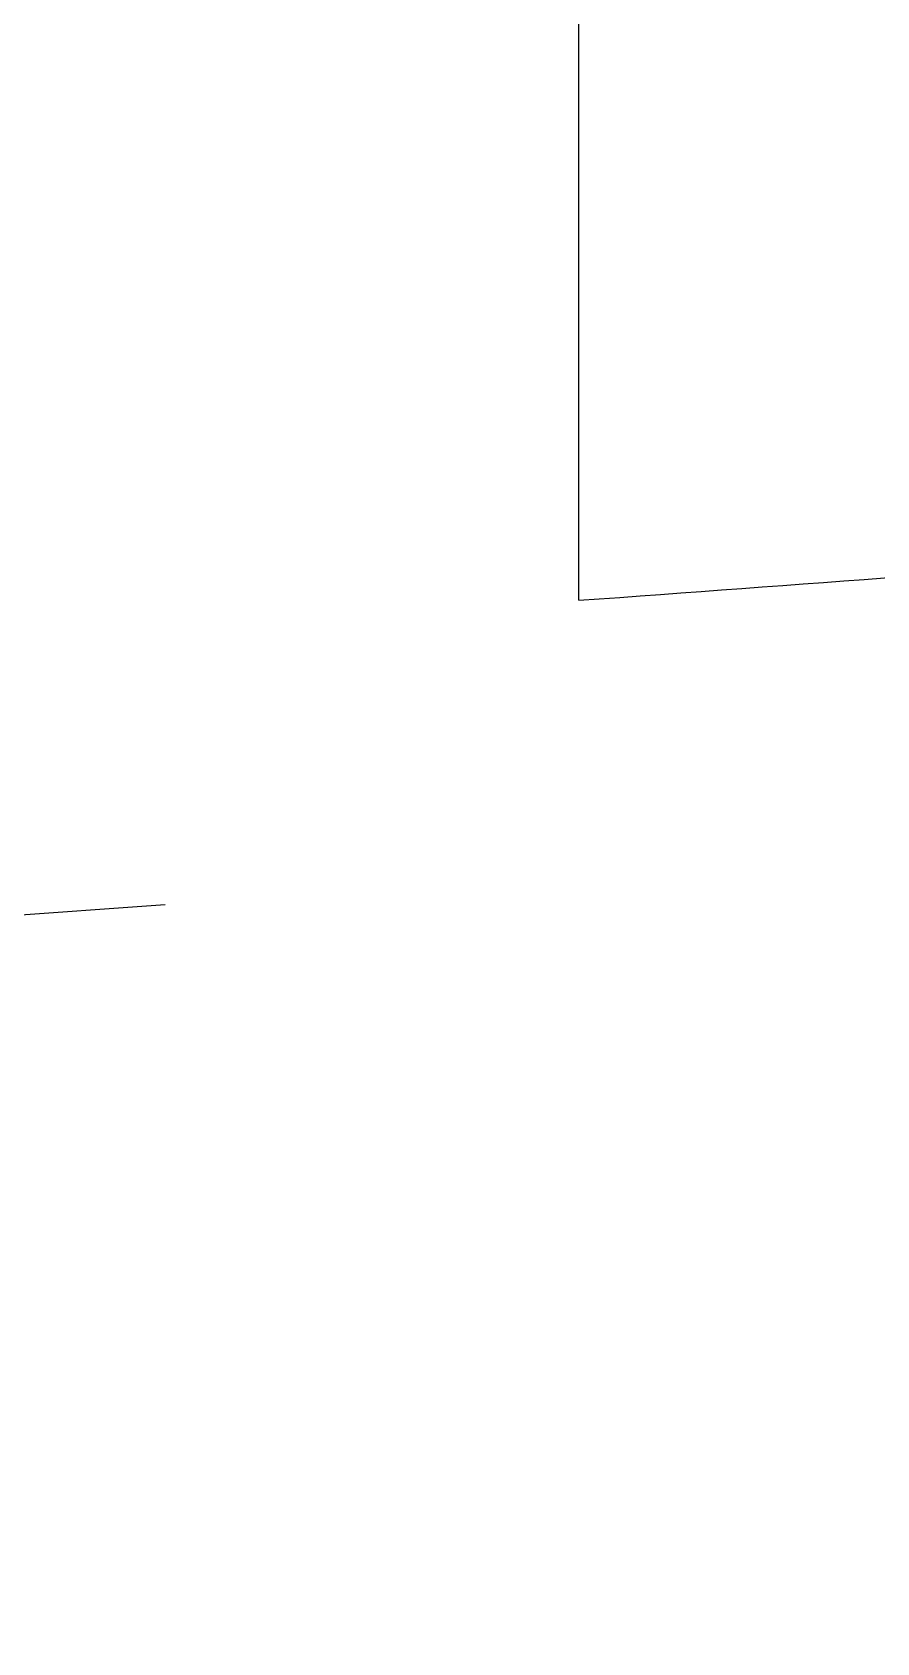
# Model space of a CAD drawing. Header units: inches. Extents: x 0 to 1813292486, y 0 to 3473589894.
# Drawn here: x 600638410.1 to 600638527.2, y 3473202113.4 to 3473202336.6 of the extents above; entities that cross this region are included whole.
import ezdxf

# ---------------------------------------------------------------- set-up
doc = ezdxf.new("R2010")
doc.units = ezdxf.units.IN
doc.header["$LTSCALE"] = 1000
doc.header["$MEASUREMENT"] = 0
for name, color, linetype in [('A-Anno-Note', 241, 'Continuous'), ('AX-MALL-P02-200$0$A-Anno-Note', 241, 'Continuous'), ('AX-MALL-WALL-P02$0$A-Anno-Note', 241, 'Continuous'), ('AX-MALL-WALL-P02-QT$0$A-Detl-Patt', 8, 'Continuous'), ('AX-MALL-WALL-P02-QT$0$A-Detl-Thin', 131, 'Continuous'), ('AX-MALL-WALL-P02-QT$0$A-Wall', 2, 'Continuous'), ('AX-MALL-WALL-P02-QT$0$A-Wall-Patt', 13, 'Continuous')]:
    doc.layers.add(name, color=color, linetype=linetype)
pattern_1 = [(45, (0, 359.0227), (-353.55353201463, 353.55353201463), [])]

# ---------------------------------------------------------------- blocks, each defined once
blk = doc.blocks.new('AX-MALL-WALL-P02-QT$0$tj')
at = {"layer": 'AX-MALL-WALL-P02-QT$0$A-Detl-Patt'}
h = blk.add_hatch(dxfattribs=at)
h.set_pattern_fill('STEEL', color=256, scale=100.0000000000001, angle=50.43183869082386)
h.set_pattern_definition([(75.00000000004839, (-14278.19445574284, 156289.8254051208), (-153.3407249234246, 41.08752340989569), []), (75.00000000004839, (-14317.88195610046, 156358.5661673546), (-153.3407249234246, 41.08752340989569), [])])
edge = h.paths.add_edge_path()
edge.add_arc((274302.9537697641, 370915.3693751197), 354853.2281302969, 270.9601093956941, 275.9513128638887)
edge.add_line((311095.3180618286, 17974.67259407043), (323404.2928284407, 17664.898229599))
edge.add_arc((337498.5854798314, -5423.033113246463), 27049.98445535583, 84.4296474408203, 121.40245730350341, ccw=False)
edge.add_line((340124.270958662, 21499.21483898163), (352435.6233639717, 23411.5238032341))
edge.add_line((352435.6233639717, 23411.5238032341), (352460.3320846558, 23263.57286787033))
edge.add_arc((262948.9762239404, 558936.3422532297), 543099.989586636, 279.486523026639, 288.5053300047131)
edge.add_line((435325.042740941, 43917.80823612213), (435185.9318172932, 44187.60760259628))
edge.add_arc((262948.9762341097, 558936.342259489), 542799.9895904897, 279.51816553668203, 288.50044427399206, ccw=False)
edge.add_line((352706.5441896915, 23608.95860147476), (352681.7270303965, 23756.88773488998))
edge.add_line((352681.7270303965, 23756.88773488998), (340117.7681742907, 21803.84383869171))
edge.add_arc((337510.0970116529, -5455.006554111635), 27383.29552171703, 84.53552636432372, 121.2026843873002)
edge.add_line((323323.7129554749, 17967.02113437653), (311085.7617697716, 18275.00808191299))
edge.add_arc((274273.8104503512, 371474.5356685471), 355112.6948552598, 270.96411062040687, 275.9501261722048, ccw=False)
edge.add_line((280248.9759351015, 16412.11376953125), (280248.9759185314, 16111.96136569977))
blk = doc.blocks.new('AX-MALL-WALL-P02-QT')
at = {"layer": 'AX-MALL-WALL-P02-QT$0$A-Wall-Patt'}
h = blk.add_hatch(dxfattribs=at)
h.set_pattern_fill('普通砖', color=256, scale=200, style=0)
h.set_pattern_definition(pattern_1)
h.paths.add_polyline_path([(600434448.4645464, 3473042178.696474), (600434629.3332155, 3473042230.117826), (600438245.9967457, 3473051938.516902), (600438175.5607864, 3473052035.898728), (600438058.5791165, 3473052008.335468), (600434436.8189086, 3473042286.255113)])
h = blk.add_hatch(dxfattribs=at)
h.set_pattern_fill('普通砖', color=256, scale=200, style=0)
h.set_pattern_definition(pattern_1)
h.paths.add_polyline_path([(600434448.4645464, 3473042178.696474), (600434365.0787582, 3473042098.849142, 0.0001476636808205259), (600434660.4128073, 3473042012.751503), (600434716.3312585, 3473042204.77527, -4.351210431200931e-05), (600434629.3332155, 3473042230.117826)])
at = {"layer": 'AX-MALL-WALL-P02-QT$0$A-Wall'}
blk.add_line((600434629.3332155, 3473042230.117826), (600438245.9967457, 3473051938.516902), dxfattribs=at)
blk.add_arc((600580279.1863518, 3473542067.111315), 520625.4889839875, 253.754156961824, 253.7641292015569, dxfattribs=at)
at = {"layer": 'AX-MALL-WALL-P02-QT$0$A-Detl-Thin', "rotation": 339.5681613091762}
blk.add_blockref('AX-MALL-WALL-P02-QT$0$tj', (600144118.6961328, 3473128496.287411), dxfattribs=at)
blk = doc.blocks.new('AX-MALL-WALL-P02')
at = {"layer": 'AX-MALL-WALL-P02$0$A-Anno-Note'}
blk.add_blockref('AX-MALL-WALL-P02-QT', (0, 0), dxfattribs=at)
blk = doc.blocks.new('AX-MALL-P02-200')
at = {"layer": 'AX-MALL-P02-200$0$A-Anno-Note'}
blk.add_blockref('AX-MALL-WALL-P02', (0, 0), dxfattribs=at)

msp = doc.modelspace()

# ---------------------------------------------------------------- block references
at = {"layer": 'A-Anno-Note', "rotation": 20.43183869077545}
msp.add_blockref('AX-MALL-P02-200', (1250392458.527329, 9048125.682563305), dxfattribs=at)

doc.saveas('drawing.dxf')
